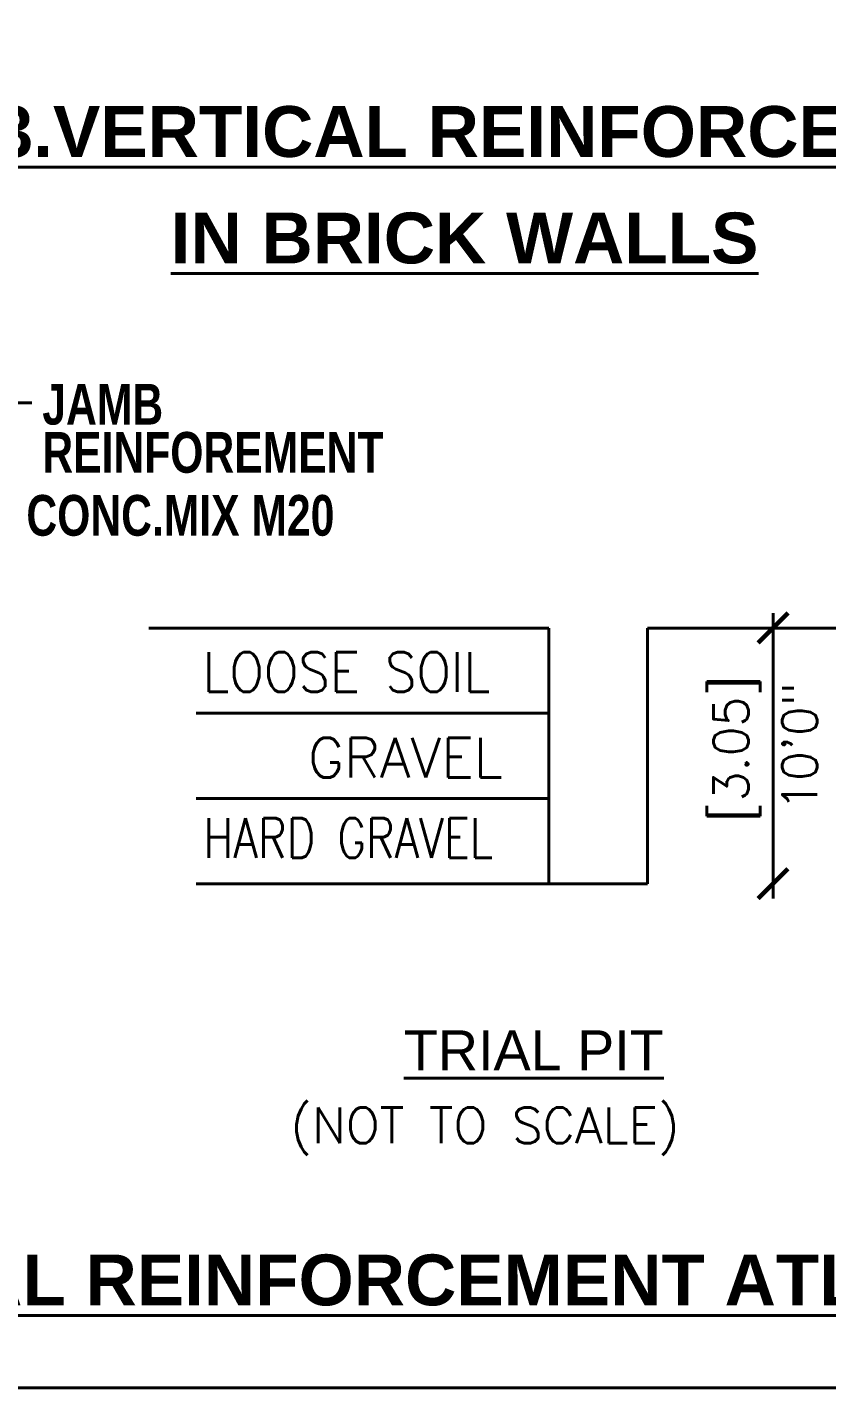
# Model space of a CAD drawing. Header units: metres. Extents: x 3104 to 3209, y 1082 to 1212.
# Drawn here: x 3131.88 to 3135.41, y 1137.66 to 1143.68 of the extents above; entities that cross this region are included whole.
import ezdxf

# ---------------------------------------------------------------- set-up
doc = ezdxf.new("R2010")
doc.units = ezdxf.units.M
doc.styles.add('T1', font='ROMANS.shx', dxfattribs={"width": 0.96, "height": 4})
doc.styles.add('t18', font='romans.shx', dxfattribs={"bigfont": 'bigfont.shx'})
doc.styles.add('t7', font='arial.ttf')
doc.styles.add('t8', font='arialbd.ttf')

# ---------------------------------------------------------------- blocks, each defined once
blk = doc.blocks.new('_ArchTick')
at = {"color": 0, "linetype": 'ByBlock', "const_width": 0.15}
blk.add_lwpolyline([(-0.5, -0.5), (0.5, 0.5)], dxfattribs=at)
blk = doc.blocks.new('RGHG')
at = {"color": 0, "lineweight": 40}
for p, q in [((286203.07, 37126.98), (286217.17, 37126.98)), ((286317.56, 37059.84), (286317.56, 37098.51)), ((286287.19, 37096.49), (286233.02, 37096.49)), ((286287.19, 37096.49), (286287.19, 37061.86)), ((286340.34, 37096.49), (286300.53, 37096.49)), ((286300.53, 37096.49), (286300.53, 37061.86)), ((286287.19, 37084.95), (286239.41, 37084.95)), ((286287.19, 37073.4), (286239.41, 37073.4)), ((286287.19, 37061.86), (286239.41, 37061.86)), ((286287.19, 37061.86), (286300.53, 37061.86))]:
    blk.add_line(p, q, dxfattribs=at)
at = {"color": 0, "linetype": 'ByBlock', "lineweight": 40}
blk.add_lwpolyline([(286083.35, 36993.59), (286517.28, 36993.59), (286517.28, 37331.41), (286083.35, 37331.41)], close=True, dxfattribs=at)
at = {"color": 0, "lineweight": 40, "xscale": -4.049991900101303, "yscale": 4.049991900101303, "zscale": 4.049991899999998}
for p, rotation in [((286317.56, 37096.49), 270), ((286317.56, 37061.86), 90)]:
    blk.add_blockref('_ArchTick', p, dxfattribs=dict(at, rotation=rotation))
at = {"color": 0, "lineweight": 40}
for s, height, style, p in [('%%U3.VERTICAL REINFORCEMENT ', 6.885, 't8', (286212, 37160.29)), (' %%UIN BRICK WALLS', 6.885, 't8', (286233.3, 37145.87)), ('GRAVEL', 5.4, 't18', (286254.57, 37076.23)), ('%%uTRIAL PIT', 5.4, 't7', (286267.54, 37036.6)), ('(NOT TO SCALE)', 4.86, 't18', (286252.19, 37026.7)), ('%%U4.VERTICAL REINFORCEMENT ATLAMBS OF OPENINGS', 6.885, 't8', (286165.65, 37004.75))]:
    blk.add_text(s, height=height, dxfattribs=dict(at, style=style)).set_placement(p)
at = {"color": 0, "linetype": 'Continuous', "lineweight": 40, "style": 't8', "width": 0.75}
for s, height, p in [('JAMB', 5.513, (286218.58, 37124.04)), ('REINFOREMENT', 5.5131, (286218.58, 37117.52)), ('CONC.MIX M20', 5.5131, (286216.42, 37108.99))]:
    blk.add_text(s, height=height, dxfattribs=at).set_placement(p)
at = {"color": 0, "lineweight": 40, "style": 't18'}
for s, width, p in [('LOOSE SOIL ', 0.92, (286240.29, 37087.83)), ('HARD GRAVEL ', 0.8, (286240.38, 37065.35))]:
    blk.add_text(s, height=5.4, dxfattribs=dict(at, width=width)).set_placement(p)
at = {"color": 0, "lineweight": 40, "style": 'T1'}
for s, p in [('[3.05]', (286314.21, 37070.19)), ('10\'0"', (286323.53, 37071.72))]:
    blk.add_text(s, height=4.725, rotation=90, dxfattribs=at).set_placement(p)

msp = doc.modelspace()

# ---------------------------------------------------------------- linework, layer by layer
at = {"elevation": 0.00001}
msp.add_lwpolyline([(3194.87616, 1180.92988), (3194.87616, 1137.65933), (3103.88993, 1137.65933), (3103.88993, 1212.00905), (3194.87616, 1212.00905), (3194.87616, 1191.54182)], dxfattribs=at)

# ---------------------------------------------------------------- block references
at = {"xscale": 0.0326573944979063, "yscale": 0.0326573944979063, "zscale": 0.0326573944979063}
msp.add_blockref('RGHG', (-6215.20868, -70.45484, 0.00001), dxfattribs=at)

doc.saveas('drawing.dxf')
